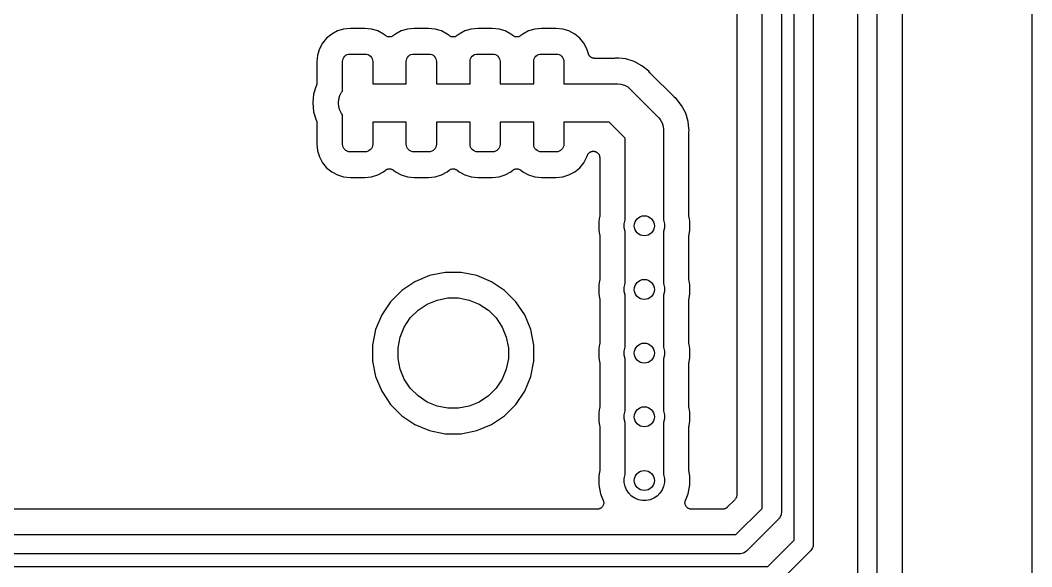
# Model space of a CAD drawing. Extents: x 1.17 to 5.78, y -4.25 to -1.3.
# Drawn here: x 4.985 to 5.779, y -3.268 to -2.839 of the extents above; entities that cross this region are included whole.
import ezdxf

# ---------------------------------------------------------------- set-up
doc = ezdxf.new("R2010")
doc.units = 0
doc.header["$MEASUREMENT"] = 0
doc.layers.add('BLACK', color=7, linetype='CONTINUOUS')

msp = doc.modelspace()

# ---------------------------------------------------------------- linework, layer by layer
at = {"layer": 'BLACK', "linetype": 'CONTINUOUS'}
for p, q in [((5.77902, -1.35086), (5.77902, -4.19873)), ((5.5475, -2.5516), (5.5475, -3.21154)), ((5.5675, -3.22189), (5.5675, -2.55037)), ((5.5825, -2.55311), (5.5825, -3.22463)), ((5.5925, -3.24689), (5.5925, -2.65037)), ((5.6075, -2.65311), (5.6075, -3.24963)), ((5.6425, -3.67537), (5.6425, -2.7541)), ((5.6575, -2.7541), (5.6575, -3.92463)), ((5.6775, -3.9234), (5.6775, -2.76943)), ((5.22965, -2.84944), (5.22571, -2.85268)), ((5.23414, -2.84704), (5.22965, -2.84944)), ((5.23902, -2.84556), (5.23414, -2.84704)), ((5.24434, -2.84504), (5.23902, -2.84556)), ((5.25566, -2.84504), (5.24434, -2.84504)), ((5.26098, -2.84556), (5.25566, -2.84504)), ((5.26586, -2.84704), (5.26098, -2.84556)), ((5.27035, -2.84944), (5.26586, -2.84704)), ((5.27183, -2.85066), (5.27035, -2.84944)), ((5.27965, -2.84944), (5.27817, -2.85066)), ((5.28414, -2.84704), (5.27965, -2.84944)), ((5.28902, -2.84556), (5.28414, -2.84704)), ((5.29434, -2.84504), (5.28902, -2.84556)), ((5.30566, -2.84504), (5.29434, -2.84504)), ((5.31098, -2.84556), (5.30566, -2.84504)), ((5.31586, -2.84704), (5.31098, -2.84556)), ((5.32035, -2.84944), (5.31586, -2.84704)), ((5.32183, -2.85066), (5.32035, -2.84944)), ((5.32965, -2.84944), (5.32817, -2.85066)), ((5.33414, -2.84704), (5.32965, -2.84944)), ((5.33902, -2.84556), (5.33414, -2.84704)), ((5.34434, -2.84504), (5.33902, -2.84556)), ((5.35566, -2.84504), (5.34434, -2.84504)), ((5.36098, -2.84556), (5.35566, -2.84504)), ((5.36586, -2.84704), (5.36098, -2.84556)), ((5.37035, -2.84944), (5.36586, -2.84704)), ((5.37183, -2.85066), (5.37035, -2.84944)), ((5.37965, -2.84944), (5.37817, -2.85066)), ((5.38414, -2.84704), (5.37965, -2.84944)), ((5.38902, -2.84556), (5.38414, -2.84704)), ((5.39434, -2.84504), (5.38902, -2.84556)), ((5.40566, -2.84504), (5.39434, -2.84504)), ((5.41098, -2.84556), (5.40566, -2.84504)), ((5.41586, -2.84704), (5.41098, -2.84556)), ((5.42035, -2.84944), (5.41586, -2.84704)), ((5.42429, -2.85268), (5.42035, -2.84944)), ((5.22247, -2.85662), (5.22007, -2.86111)), ((5.22571, -2.85268), (5.22247, -2.85662)), ((5.27222, -2.85092), (5.27183, -2.85066)), ((5.2726, -2.85118), (5.27222, -2.85092)), ((5.27262, -2.85119), (5.2726, -2.85118)), ((5.27264, -2.8512), (5.27262, -2.85119)), ((5.27307, -2.85138), (5.27264, -2.8512)), ((5.2735, -2.85156), (5.27307, -2.85138)), ((5.27352, -2.85157), (5.2735, -2.85156)), ((5.27354, -2.85157), (5.27352, -2.85157)), ((5.274, -2.85166), (5.27354, -2.85157)), ((5.27446, -2.85176), (5.274, -2.85166)), ((5.27448, -2.85176), (5.27446, -2.85176)), ((5.2745, -2.85177), (5.27448, -2.85176)), ((5.27497, -2.85177), (5.2745, -2.85177)), ((5.27543, -2.85177), (5.27497, -2.85177)), ((5.27545, -2.85177), (5.27543, -2.85177)), ((5.27547, -2.85177), (5.27545, -2.85177)), ((5.27593, -2.85168), (5.27547, -2.85177)), ((5.27639, -2.85159), (5.27593, -2.85168)), ((5.27641, -2.85159), (5.27639, -2.85159)), ((5.27643, -2.85158), (5.27641, -2.85159)), ((5.27686, -2.85141), (5.27643, -2.85158)), ((5.2773, -2.85123), (5.27686, -2.85141)), ((5.27732, -2.85122), (5.2773, -2.85123)), ((5.27733, -2.85121), (5.27732, -2.85122)), ((5.27772, -2.85096), (5.27733, -2.85121)), ((5.27812, -2.8507), (5.27772, -2.85096)), ((5.27815, -2.85068), (5.27812, -2.8507)), ((5.27817, -2.85066), (5.27815, -2.85067)), ((5.27815, -2.85067), (5.27815, -2.85067)), ((5.27815, -2.85067), (5.27815, -2.85068)), ((5.32222, -2.85092), (5.32183, -2.85066)), ((5.3226, -2.85118), (5.32222, -2.85092)), ((5.32262, -2.85119), (5.3226, -2.85118)), ((5.32264, -2.8512), (5.32262, -2.85119)), ((5.32307, -2.85138), (5.32264, -2.8512)), ((5.3235, -2.85156), (5.32307, -2.85138)), ((5.32352, -2.85157), (5.3235, -2.85156)), ((5.32354, -2.85157), (5.32352, -2.85157)), ((5.324, -2.85166), (5.32354, -2.85157)), ((5.32446, -2.85176), (5.324, -2.85166)), ((5.32448, -2.85176), (5.32446, -2.85176)), ((5.3245, -2.85177), (5.32448, -2.85176)), ((5.32497, -2.85177), (5.3245, -2.85177)), ((5.32543, -2.85177), (5.32497, -2.85177)), ((5.32545, -2.85177), (5.32543, -2.85177)), ((5.32547, -2.85177), (5.32545, -2.85177)), ((5.32593, -2.85168), (5.32547, -2.85177)), ((5.32639, -2.85159), (5.32593, -2.85168)), ((5.32641, -2.85159), (5.32639, -2.85159)), ((5.32643, -2.85158), (5.32641, -2.85159)), ((5.32686, -2.85141), (5.32643, -2.85158)), ((5.3273, -2.85123), (5.32686, -2.85141)), ((5.32732, -2.85122), (5.3273, -2.85123)), ((5.32733, -2.85121), (5.32732, -2.85122)), ((5.32772, -2.85096), (5.32733, -2.85121)), ((5.32812, -2.8507), (5.32772, -2.85096)), ((5.32815, -2.85068), (5.32812, -2.8507)), ((5.32817, -2.85066), (5.32815, -2.85067)), ((5.32815, -2.85067), (5.32815, -2.85067)), ((5.32815, -2.85067), (5.32815, -2.85068)), ((5.37222, -2.85092), (5.37183, -2.85066)), ((5.3726, -2.85118), (5.37222, -2.85092)), ((5.37262, -2.85119), (5.3726, -2.85118)), ((5.37264, -2.8512), (5.37262, -2.85119)), ((5.37307, -2.85138), (5.37264, -2.8512)), ((5.3735, -2.85156), (5.37307, -2.85138)), ((5.37352, -2.85157), (5.3735, -2.85156)), ((5.37354, -2.85157), (5.37352, -2.85157)), ((5.374, -2.85166), (5.37354, -2.85157)), ((5.37446, -2.85176), (5.374, -2.85166)), ((5.37448, -2.85176), (5.37446, -2.85176)), ((5.3745, -2.85177), (5.37448, -2.85176)), ((5.37497, -2.85177), (5.3745, -2.85177)), ((5.37543, -2.85177), (5.37497, -2.85177)), ((5.37545, -2.85177), (5.37543, -2.85177)), ((5.37547, -2.85177), (5.37545, -2.85177)), ((5.37593, -2.85168), (5.37547, -2.85177)), ((5.37639, -2.85159), (5.37593, -2.85168)), ((5.37641, -2.85159), (5.37639, -2.85159)), ((5.37643, -2.85158), (5.37641, -2.85159)), ((5.37686, -2.85141), (5.37643, -2.85158)), ((5.3773, -2.85123), (5.37686, -2.85141)), ((5.37732, -2.85122), (5.3773, -2.85123)), ((5.37733, -2.85121), (5.37732, -2.85122)), ((5.37772, -2.85096), (5.37733, -2.85121)), ((5.37812, -2.8507), (5.37772, -2.85096)), ((5.37815, -2.85068), (5.37812, -2.8507)), ((5.37817, -2.85066), (5.37815, -2.85067)), ((5.37815, -2.85067), (5.37815, -2.85067)), ((5.37815, -2.85067), (5.37815, -2.85068)), ((5.42753, -2.85662), (5.42429, -2.85268)), ((5.42993, -2.86111), (5.42753, -2.85662)), ((5.22007, -2.86111), (5.21859, -2.86599)), ((5.24183, -2.86561), (5.24294, -2.86527)), ((5.24294, -2.86527), (5.24409, -2.86516)), ((5.24409, -2.86516), (5.25591, -2.86516)), ((5.25591, -2.86516), (5.25706, -2.86527)), ((5.25706, -2.86527), (5.25817, -2.86561)), ((5.29183, -2.86561), (5.29294, -2.86527)), ((5.29294, -2.86527), (5.29409, -2.86516)), ((5.29409, -2.86516), (5.30591, -2.86516)), ((5.30591, -2.86516), (5.30706, -2.86527)), ((5.30706, -2.86527), (5.30817, -2.86561)), ((5.34183, -2.86561), (5.34294, -2.86527)), ((5.34294, -2.86527), (5.34409, -2.86516)), ((5.34409, -2.86516), (5.35591, -2.86516)), ((5.35591, -2.86516), (5.35706, -2.86527)), ((5.35706, -2.86527), (5.35817, -2.86561)), ((5.39183, -2.86561), (5.39294, -2.86527)), ((5.39294, -2.86527), (5.39409, -2.86516)), ((5.39409, -2.86516), (5.40591, -2.86516)), ((5.40591, -2.86516), (5.40706, -2.86527)), ((5.40706, -2.86527), (5.40817, -2.86561)), ((5.43111, -2.865), (5.42993, -2.86111)), ((5.43119, -2.8652), (5.43111, -2.865)), ((5.43125, -2.86542), (5.43119, -2.8652)), ((5.43138, -2.86565), (5.43125, -2.86542)), ((5.21859, -2.86599), (5.21807, -2.87131)), ((5.21807, -2.87131), (5.21807, -2.88779)), ((5.23819, -2.87106), (5.2383, -2.86991)), ((5.23819, -2.89429), (5.23819, -2.87106)), ((5.2383, -2.86991), (5.23864, -2.8688)), ((5.23864, -2.8688), (5.23918, -2.86778)), ((5.23918, -2.86778), (5.23992, -2.86689)), ((5.23992, -2.86689), (5.24081, -2.86615)), ((5.24081, -2.86615), (5.24183, -2.86561)), ((5.25817, -2.86561), (5.25919, -2.86615)), ((5.25919, -2.86615), (5.26008, -2.86689)), ((5.26008, -2.86689), (5.26082, -2.86778)), ((5.26082, -2.86778), (5.26136, -2.8688)), ((5.26136, -2.8688), (5.2617, -2.86991)), ((5.2617, -2.86991), (5.26181, -2.87106)), ((5.26181, -2.87106), (5.26181, -2.88854)), ((5.28819, -2.87106), (5.2883, -2.86991)), ((5.28819, -2.88854), (5.28819, -2.87106)), ((5.2883, -2.86991), (5.28864, -2.8688)), ((5.28864, -2.8688), (5.28918, -2.86778)), ((5.28918, -2.86778), (5.28992, -2.86689)), ((5.28992, -2.86689), (5.29081, -2.86615)), ((5.29081, -2.86615), (5.29183, -2.86561)), ((5.30817, -2.86561), (5.30919, -2.86615)), ((5.30919, -2.86615), (5.31008, -2.86689)), ((5.31008, -2.86689), (5.31082, -2.86778)), ((5.31082, -2.86778), (5.31136, -2.8688)), ((5.31136, -2.8688), (5.3117, -2.86991)), ((5.3117, -2.86991), (5.31181, -2.87106)), ((5.31181, -2.87106), (5.31181, -2.88854)), ((5.33819, -2.87106), (5.3383, -2.86991)), ((5.33819, -2.88854), (5.33819, -2.87106)), ((5.3383, -2.86991), (5.33864, -2.8688)), ((5.33864, -2.8688), (5.33918, -2.86778)), ((5.33918, -2.86778), (5.33992, -2.86689)), ((5.33992, -2.86689), (5.34081, -2.86615)), ((5.34081, -2.86615), (5.34183, -2.86561)), ((5.35817, -2.86561), (5.35919, -2.86615)), ((5.35919, -2.86615), (5.36008, -2.86689)), ((5.36008, -2.86689), (5.36082, -2.86778)), ((5.36082, -2.86778), (5.36136, -2.8688)), ((5.36136, -2.8688), (5.3617, -2.86991)), ((5.3617, -2.86991), (5.36181, -2.87106)), ((5.36181, -2.87106), (5.36181, -2.88854)), ((5.38819, -2.87106), (5.3883, -2.86991)), ((5.38819, -2.88854), (5.38819, -2.87106)), ((5.3883, -2.86991), (5.38864, -2.8688)), ((5.38864, -2.8688), (5.38918, -2.86778)), ((5.38918, -2.86778), (5.38992, -2.86689)), ((5.38992, -2.86689), (5.39081, -2.86615)), ((5.39081, -2.86615), (5.39183, -2.86561)), ((5.40817, -2.86561), (5.40919, -2.86615)), ((5.40919, -2.86615), (5.41008, -2.86689)), ((5.41008, -2.86689), (5.41082, -2.86778)), ((5.41082, -2.86778), (5.41136, -2.8688)), ((5.41136, -2.8688), (5.4117, -2.86991)), ((5.4117, -2.86991), (5.41181, -2.87106)), ((5.41181, -2.87106), (5.41181, -2.88854)), ((5.43148, -2.8659), (5.43138, -2.86565)), ((5.4316, -2.86608), (5.43148, -2.8659)), ((5.43171, -2.86628), (5.4316, -2.86608)), ((5.43187, -2.86649), (5.43171, -2.86628)), ((5.43202, -2.86671), (5.43187, -2.86649)), ((5.43218, -2.86687), (5.43202, -2.86671)), ((5.43232, -2.86704), (5.43218, -2.86687)), ((5.43252, -2.86721), (5.43232, -2.86704)), ((5.43271, -2.8674), (5.43252, -2.86721)), ((5.43289, -2.86753), (5.43271, -2.8674)), ((5.43307, -2.86767), (5.43289, -2.86753)), ((5.4333, -2.8678), (5.43307, -2.86767)), ((5.43352, -2.86795), (5.4333, -2.8678)), ((5.43373, -2.86803), (5.43352, -2.86795)), ((5.43392, -2.86814), (5.43373, -2.86803)), ((5.43417, -2.86822), (5.43392, -2.86814)), ((5.43442, -2.86832), (5.43417, -2.86822)), ((5.43464, -2.86837), (5.43442, -2.86832)), ((5.43485, -2.86844), (5.43464, -2.86837)), ((5.43511, -2.86846), (5.43485, -2.86844)), ((5.43537, -2.86852), (5.43511, -2.86846)), ((5.4356, -2.86852), (5.43537, -2.86852)), ((5.43582, -2.86854), (5.4356, -2.86852)), ((5.43589, -2.86854), (5.43582, -2.86854)), ((5.45158, -2.86854), (5.43589, -2.86854)), ((5.45179, -2.86852), (5.45158, -2.86854)), ((5.452, -2.86853), (5.45179, -2.86852)), ((5.45207, -2.86852), (5.452, -2.86853)), ((5.45354, -2.86838), (5.45207, -2.86852)), ((5.45502, -2.86852), (5.45354, -2.86838)), ((5.46041, -2.86905), (5.45502, -2.86852)), ((5.45502, -2.86852), (5.45502, -2.86852)), ((5.467, -2.87105), (5.46041, -2.86905)), ((5.47308, -2.8743), (5.467, -2.87105)), ((5.47841, -2.87868), (5.47308, -2.8743)), ((5.47935, -2.87982), (5.47841, -2.87868)), ((5.4795, -2.87997), (5.47935, -2.87982)), ((5.47963, -2.88014), (5.4795, -2.87997)), ((5.47968, -2.88019), (5.47963, -2.88014)), ((5.49836, -2.89886), (5.47968, -2.88019)), ((5.21785, -2.88924), (5.21775, -2.88949)), ((5.21789, -2.88903), (5.21785, -2.88924)), ((5.21796, -2.88882), (5.21789, -2.88903)), ((5.21799, -2.88855), (5.21796, -2.88882)), ((5.21804, -2.88828), (5.21799, -2.88855)), ((5.21807, -2.88785), (5.21804, -2.88807)), ((5.21804, -2.88807), (5.21804, -2.88828)), ((5.21807, -2.88779), (5.21807, -2.88785)), ((5.26181, -2.88854), (5.28819, -2.88854)), ((5.31181, -2.88854), (5.33819, -2.88854)), ((5.36181, -2.88854), (5.38819, -2.88854)), ((5.41181, -2.88854), (5.45281, -2.88854)), ((5.45281, -2.88854), (5.45354, -2.88847)), ((5.45354, -2.88847), (5.45428, -2.88854)), ((5.45428, -2.88854), (5.45428, -2.88854)), ((5.45428, -2.88854), (5.45648, -2.88876)), ((5.45648, -2.88876), (5.45931, -2.88962)), ((5.21551, -2.89668), (5.21483, -2.90354)), ((5.21753, -2.89003), (5.21551, -2.89668)), ((5.21756, -2.88994), (5.21753, -2.89003)), ((5.21766, -2.88975), (5.21756, -2.88994)), ((5.21775, -2.88949), (5.21766, -2.88975)), ((5.23607, -2.89778), (5.23747, -2.89517)), ((5.23747, -2.89517), (5.23819, -2.89429)), ((5.45931, -2.88962), (5.46192, -2.89101)), ((5.46192, -2.89101), (5.4642, -2.89289)), ((5.4642, -2.89289), (5.46467, -2.89346)), ((5.46467, -2.89346), (5.48509, -2.91387)), ((5.21483, -2.90354), (5.21551, -2.91041)), ((5.23493, -2.90354), (5.23522, -2.9006)), ((5.23522, -2.90648), (5.23493, -2.90354)), ((5.23522, -2.9006), (5.23607, -2.89778)), ((5.49852, -2.899), (5.49836, -2.89886)), ((5.49867, -2.89915), (5.49852, -2.899)), ((5.49872, -2.89919), (5.49867, -2.89915)), ((5.49987, -2.90013), (5.49872, -2.89919)), ((5.50424, -2.90546), (5.49987, -2.90013)), ((5.21551, -2.91041), (5.21751, -2.91701)), ((5.23607, -2.90931), (5.23522, -2.90648)), ((5.23747, -2.91192), (5.23607, -2.90931)), ((5.23819, -2.9128), (5.23747, -2.91192)), ((5.23819, -2.93602), (5.23819, -2.9128)), ((5.50749, -2.91154), (5.50424, -2.90546)), ((5.50949, -2.91814), (5.50749, -2.91154)), ((5.21751, -2.91701), (5.21751, -2.91701)), ((5.21751, -2.91701), (5.21759, -2.91721)), ((5.21759, -2.91721), (5.21769, -2.9174)), ((5.21769, -2.9174), (5.21777, -2.91766)), ((5.21777, -2.91766), (5.21787, -2.91792)), ((5.21787, -2.91792), (5.21791, -2.91813)), ((5.21791, -2.91813), (5.21797, -2.91833)), ((5.21797, -2.91833), (5.218, -2.91861)), ((5.218, -2.91861), (5.21805, -2.91887)), ((5.21805, -2.91887), (5.21805, -2.91909)), ((5.21805, -2.91909), (5.21807, -2.9193)), ((5.21807, -2.9193), (5.21807, -2.93578)), ((5.28819, -2.91854), (5.26181, -2.91854)), ((5.26181, -2.91854), (5.26181, -2.93602)), ((5.28819, -2.93602), (5.28819, -2.91854)), ((5.33819, -2.91854), (5.31181, -2.91854)), ((5.31181, -2.91854), (5.31181, -2.93602)), ((5.33819, -2.93602), (5.33819, -2.91854)), ((5.38819, -2.91854), (5.36181, -2.91854)), ((5.36181, -2.91854), (5.36181, -2.93602)), ((5.38819, -2.93602), (5.38819, -2.91854)), ((5.44733, -2.91854), (5.41181, -2.91854)), ((5.41181, -2.91854), (5.41181, -2.93602)), ((5.46, -2.93121), (5.44733, -2.91854)), ((5.48509, -2.91387), (5.48566, -2.91434)), ((5.48566, -2.91434), (5.48637, -2.91521)), ((5.48637, -2.91521), (5.48753, -2.91663)), ((5.48753, -2.91663), (5.48877, -2.91895)), ((5.48877, -2.91895), (5.48893, -2.91923)), ((5.48893, -2.91923), (5.48978, -2.92206)), ((5.51002, -2.92352), (5.50949, -2.91814)), ((5.48978, -2.92206), (5.48999, -2.92419)), ((5.48999, -2.92419), (5.49007, -2.925)), ((5.49007, -2.925), (5.49, -2.92574)), ((5.49, -2.92574), (5.49, -2.99506)), ((5.51, -2.92689), (5.51002, -2.92668)), ((5.51, -2.92696), (5.51, -2.92689)), ((5.51, -2.99223), (5.51, -2.92696)), ((5.51002, -2.92353), (5.51002, -2.92352)), ((5.51017, -2.925), (5.51002, -2.92353)), ((5.51002, -2.92647), (5.51017, -2.925)), ((5.51002, -2.92668), (5.51002, -2.92647)), ((5.21807, -2.93578), (5.21859, -2.9411)), ((5.2383, -2.93718), (5.23819, -2.93602)), ((5.26181, -2.93602), (5.2617, -2.93718)), ((5.2883, -2.93718), (5.28819, -2.93602)), ((5.31181, -2.93602), (5.3117, -2.93718)), ((5.3383, -2.93718), (5.33819, -2.93602)), ((5.36181, -2.93602), (5.3617, -2.93718)), ((5.3883, -2.93718), (5.38819, -2.93602)), ((5.41181, -2.93602), (5.4117, -2.93718)), ((5.46, -2.99506), (5.46, -2.93121)), ((5.21859, -2.9411), (5.22007, -2.94598)), ((5.23864, -2.93828), (5.2383, -2.93718)), ((5.23918, -2.93931), (5.23864, -2.93828)), ((5.23992, -2.9402), (5.23918, -2.93931)), ((5.24081, -2.94093), (5.23992, -2.9402)), ((5.24183, -2.94148), (5.24081, -2.94093)), ((5.24294, -2.94182), (5.24183, -2.94148)), ((5.24409, -2.94193), (5.24294, -2.94182)), ((5.25591, -2.94193), (5.24409, -2.94193)), ((5.25706, -2.94182), (5.25591, -2.94193)), ((5.25817, -2.94148), (5.25706, -2.94182)), ((5.25919, -2.94093), (5.25817, -2.94148)), ((5.26008, -2.9402), (5.25919, -2.94093)), ((5.26082, -2.93931), (5.26008, -2.9402)), ((5.26136, -2.93828), (5.26082, -2.93931)), ((5.2617, -2.93718), (5.26136, -2.93828)), ((5.28864, -2.93828), (5.2883, -2.93718)), ((5.28918, -2.93931), (5.28864, -2.93828)), ((5.28992, -2.9402), (5.28918, -2.93931)), ((5.29081, -2.94093), (5.28992, -2.9402)), ((5.29183, -2.94148), (5.29081, -2.94093)), ((5.29294, -2.94182), (5.29183, -2.94148)), ((5.29409, -2.94193), (5.29294, -2.94182)), ((5.30591, -2.94193), (5.29409, -2.94193)), ((5.30706, -2.94182), (5.30591, -2.94193)), ((5.30817, -2.94148), (5.30706, -2.94182)), ((5.30919, -2.94093), (5.30817, -2.94148)), ((5.31008, -2.9402), (5.30919, -2.94093)), ((5.31082, -2.93931), (5.31008, -2.9402)), ((5.31136, -2.93828), (5.31082, -2.93931)), ((5.3117, -2.93718), (5.31136, -2.93828)), ((5.33864, -2.93828), (5.3383, -2.93718)), ((5.33918, -2.93931), (5.33864, -2.93828)), ((5.33992, -2.9402), (5.33918, -2.93931)), ((5.34081, -2.94093), (5.33992, -2.9402)), ((5.34183, -2.94148), (5.34081, -2.94093)), ((5.34294, -2.94182), (5.34183, -2.94148)), ((5.34409, -2.94193), (5.34294, -2.94182)), ((5.35591, -2.94193), (5.34409, -2.94193)), ((5.35706, -2.94182), (5.35591, -2.94193)), ((5.35817, -2.94148), (5.35706, -2.94182)), ((5.35919, -2.94093), (5.35817, -2.94148)), ((5.36008, -2.9402), (5.35919, -2.94093)), ((5.36082, -2.93931), (5.36008, -2.9402)), ((5.36136, -2.93828), (5.36082, -2.93931)), ((5.3617, -2.93718), (5.36136, -2.93828)), ((5.38864, -2.93828), (5.3883, -2.93718)), ((5.38918, -2.93931), (5.38864, -2.93828)), ((5.38992, -2.9402), (5.38918, -2.93931)), ((5.39081, -2.94093), (5.38992, -2.9402)), ((5.39183, -2.94148), (5.39081, -2.94093)), ((5.39294, -2.94182), (5.39183, -2.94148)), ((5.39409, -2.94193), (5.39294, -2.94182)), ((5.40591, -2.94193), (5.39409, -2.94193)), ((5.40706, -2.94182), (5.40591, -2.94193)), ((5.40817, -2.94148), (5.40706, -2.94182)), ((5.40919, -2.94093), (5.40817, -2.94148)), ((5.41008, -2.9402), (5.40919, -2.94093)), ((5.41082, -2.93931), (5.41008, -2.9402)), ((5.41136, -2.93828), (5.41082, -2.93931)), ((5.4117, -2.93718), (5.41136, -2.93828)), ((5.43024, -2.94496), (5.43033, -2.94474)), ((5.43033, -2.94474), (5.4304, -2.94451)), ((5.4304, -2.94451), (5.43052, -2.94429)), ((5.43052, -2.94429), (5.43062, -2.94407)), ((5.43062, -2.94407), (5.43076, -2.94387)), ((5.43076, -2.94387), (5.43087, -2.94366)), ((5.43087, -2.94366), (5.43103, -2.94347)), ((5.43103, -2.94347), (5.43117, -2.94326)), ((5.43117, -2.94326), (5.43135, -2.94309)), ((5.43135, -2.94309), (5.4315, -2.94291)), ((5.4315, -2.94291), (5.43169, -2.94275)), ((5.43169, -2.94275), (5.43187, -2.94258)), ((5.43187, -2.94258), (5.43207, -2.94245)), ((5.43207, -2.94245), (5.43226, -2.9423)), ((5.43226, -2.9423), (5.43248, -2.94218)), ((5.43248, -2.94218), (5.43269, -2.94205)), ((5.43269, -2.94205), (5.43291, -2.94196)), ((5.43291, -2.94196), (5.43313, -2.94185)), ((5.43313, -2.94185), (5.43336, -2.94178)), ((5.43336, -2.94178), (5.43359, -2.94168)), ((5.43359, -2.94168), (5.43383, -2.94164)), ((5.43383, -2.94164), (5.43406, -2.94157)), ((5.43406, -2.94157), (5.43431, -2.94155)), ((5.43431, -2.94155), (5.43455, -2.9415)), ((5.43455, -2.9415), (5.43479, -2.9415)), ((5.43479, -2.9415), (5.43503, -2.94148)), ((5.43503, -2.94148), (5.43528, -2.94151)), ((5.43528, -2.94151), (5.43553, -2.94151)), ((5.43553, -2.94151), (5.43577, -2.94156)), ((5.43577, -2.94156), (5.43601, -2.94158)), ((5.43601, -2.94158), (5.43624, -2.94166)), ((5.43624, -2.94166), (5.43648, -2.94171)), ((5.43648, -2.94171), (5.43671, -2.9418)), ((5.43671, -2.9418), (5.43694, -2.94187)), ((5.43694, -2.94187), (5.43716, -2.94199)), ((5.43716, -2.94199), (5.43738, -2.94209)), ((5.43738, -2.94209), (5.43758, -2.94222)), ((5.43758, -2.94222), (5.4378, -2.94234)), ((5.4378, -2.94234), (5.43799, -2.94249)), ((5.43799, -2.94249), (5.43819, -2.94263)), ((5.43819, -2.94263), (5.43836, -2.9428)), ((5.43836, -2.9428), (5.43855, -2.94296)), ((5.43855, -2.94296), (5.4387, -2.94315)), ((5.4387, -2.94315), (5.43888, -2.94333)), ((5.43888, -2.94333), (5.43901, -2.94353)), ((5.43901, -2.94353), (5.43916, -2.94371)), ((5.43916, -2.94371), (5.43928, -2.94393)), ((5.43928, -2.94393), (5.43942, -2.94414)), ((5.43942, -2.94414), (5.43951, -2.94436)), ((5.43951, -2.94436), (5.43962, -2.94458)), ((5.43962, -2.94458), (5.43969, -2.94481)), ((5.43969, -2.94481), (5.43979, -2.94504)), ((5.22007, -2.94598), (5.22247, -2.95047)), ((5.22247, -2.95047), (5.22571, -2.95441)), ((5.42429, -2.95441), (5.42753, -2.95047)), ((5.42753, -2.95047), (5.42993, -2.94598)), ((5.42993, -2.94598), (5.43022, -2.94503)), ((5.43022, -2.94503), (5.43024, -2.94496)), ((5.43979, -2.94504), (5.43984, -2.94528)), ((5.43984, -2.94528), (5.4399, -2.94551)), ((5.4399, -2.94551), (5.43993, -2.94576)), ((5.43993, -2.94576), (5.43998, -2.946)), ((5.43998, -2.946), (5.43998, -2.94624)), ((5.43998, -2.94624), (5.44, -2.94648)), ((5.44, -2.94648), (5.44, -2.99223)), ((5.22571, -2.95441), (5.22965, -2.95764)), ((5.22965, -2.95764), (5.23414, -2.96005)), ((5.23414, -2.96005), (5.23902, -2.96153)), ((5.26098, -2.96153), (5.26586, -2.96005)), ((5.26586, -2.96005), (5.27035, -2.95764)), ((5.27035, -2.95764), (5.27183, -2.95643)), ((5.27183, -2.95643), (5.27185, -2.95641)), ((5.27185, -2.95641), (5.27188, -2.95639)), ((5.27185, -2.95641), (5.27185, -2.95641)), ((5.27185, -2.95641), (5.27185, -2.95641)), ((5.27188, -2.95639), (5.27228, -2.95613)), ((5.27228, -2.95613), (5.27267, -2.95588)), ((5.27267, -2.95588), (5.27268, -2.95587)), ((5.27268, -2.95587), (5.2727, -2.95586)), ((5.2727, -2.95586), (5.27313, -2.95568)), ((5.27313, -2.95568), (5.27357, -2.95551)), ((5.27357, -2.95551), (5.27359, -2.9555)), ((5.27359, -2.9555), (5.27361, -2.9555)), ((5.27361, -2.9555), (5.27407, -2.95541)), ((5.27407, -2.95541), (5.27453, -2.95532)), ((5.27453, -2.95532), (5.27455, -2.95532)), ((5.27455, -2.95532), (5.27457, -2.95532)), ((5.27457, -2.95532), (5.27503, -2.95532)), ((5.27503, -2.95532), (5.2755, -2.95532)), ((5.2755, -2.95532), (5.27552, -2.95533)), ((5.27552, -2.95533), (5.27554, -2.95533)), ((5.27554, -2.95533), (5.276, -2.95542)), ((5.276, -2.95542), (5.27646, -2.95552)), ((5.27646, -2.95552), (5.27648, -2.95552)), ((5.27648, -2.95552), (5.2765, -2.95553)), ((5.2765, -2.95553), (5.27693, -2.95571)), ((5.27693, -2.95571), (5.27736, -2.95589)), ((5.27736, -2.95589), (5.27738, -2.9559)), ((5.27738, -2.9559), (5.2774, -2.95591)), ((5.2774, -2.95591), (5.27778, -2.95617)), ((5.27778, -2.95617), (5.27817, -2.95643)), ((5.27817, -2.95643), (5.27965, -2.95764)), ((5.27965, -2.95764), (5.28414, -2.96005)), ((5.28414, -2.96005), (5.28902, -2.96153)), ((5.31098, -2.96153), (5.31586, -2.96005)), ((5.31586, -2.96005), (5.32035, -2.95764)), ((5.32035, -2.95764), (5.32183, -2.95643)), ((5.32183, -2.95643), (5.32185, -2.95641)), ((5.32185, -2.95641), (5.32188, -2.95639)), ((5.32185, -2.95641), (5.32185, -2.95641)), ((5.32185, -2.95641), (5.32185, -2.95641)), ((5.32188, -2.95639), (5.32228, -2.95613)), ((5.32228, -2.95613), (5.32267, -2.95588)), ((5.32267, -2.95588), (5.32268, -2.95587)), ((5.32268, -2.95587), (5.3227, -2.95586)), ((5.3227, -2.95586), (5.32313, -2.95568)), ((5.32313, -2.95568), (5.32357, -2.95551)), ((5.32357, -2.95551), (5.32359, -2.9555)), ((5.32359, -2.9555), (5.32361, -2.9555)), ((5.32361, -2.9555), (5.32407, -2.95541)), ((5.32407, -2.95541), (5.32453, -2.95532)), ((5.32453, -2.95532), (5.32455, -2.95532)), ((5.32455, -2.95532), (5.32457, -2.95532)), ((5.32457, -2.95532), (5.32503, -2.95532)), ((5.32503, -2.95532), (5.3255, -2.95532)), ((5.3255, -2.95532), (5.32552, -2.95533)), ((5.32552, -2.95533), (5.32554, -2.95533)), ((5.32554, -2.95533), (5.326, -2.95542)), ((5.326, -2.95542), (5.32646, -2.95552)), ((5.32646, -2.95552), (5.32648, -2.95552)), ((5.32648, -2.95552), (5.3265, -2.95553)), ((5.3265, -2.95553), (5.32693, -2.95571)), ((5.32693, -2.95571), (5.32736, -2.95589)), ((5.32736, -2.95589), (5.32738, -2.9559)), ((5.32738, -2.9559), (5.3274, -2.95591)), ((5.3274, -2.95591), (5.32778, -2.95617)), ((5.32778, -2.95617), (5.32817, -2.95643)), ((5.32817, -2.95643), (5.32965, -2.95764)), ((5.32965, -2.95764), (5.33414, -2.96005)), ((5.33414, -2.96005), (5.33902, -2.96153)), ((5.36098, -2.96153), (5.36586, -2.96005)), ((5.36586, -2.96005), (5.37035, -2.95764)), ((5.37035, -2.95764), (5.37183, -2.95643)), ((5.37183, -2.95643), (5.37185, -2.95641)), ((5.37185, -2.95641), (5.37188, -2.95639)), ((5.37185, -2.95641), (5.37185, -2.95641)), ((5.37185, -2.95641), (5.37185, -2.95641)), ((5.37188, -2.95639), (5.37228, -2.95613)), ((5.37228, -2.95613), (5.37267, -2.95588)), ((5.37267, -2.95588), (5.37268, -2.95587)), ((5.37268, -2.95587), (5.3727, -2.95586)), ((5.3727, -2.95586), (5.37313, -2.95568)), ((5.37313, -2.95568), (5.37357, -2.95551)), ((5.37357, -2.95551), (5.37359, -2.9555)), ((5.37359, -2.9555), (5.37361, -2.9555)), ((5.37361, -2.9555), (5.37407, -2.95541)), ((5.37407, -2.95541), (5.37453, -2.95532)), ((5.37453, -2.95532), (5.37455, -2.95532)), ((5.37455, -2.95532), (5.37457, -2.95532)), ((5.37457, -2.95532), (5.37503, -2.95532)), ((5.37503, -2.95532), (5.3755, -2.95532)), ((5.3755, -2.95532), (5.37552, -2.95533)), ((5.37552, -2.95533), (5.37554, -2.95533)), ((5.37554, -2.95533), (5.376, -2.95542)), ((5.376, -2.95542), (5.37646, -2.95552)), ((5.37646, -2.95552), (5.37648, -2.95552)), ((5.37648, -2.95552), (5.3765, -2.95553)), ((5.3765, -2.95553), (5.37693, -2.95571)), ((5.37693, -2.95571), (5.37736, -2.95589)), ((5.37736, -2.95589), (5.37738, -2.9559)), ((5.37738, -2.9559), (5.3774, -2.95591)), ((5.3774, -2.95591), (5.37778, -2.95617)), ((5.37778, -2.95617), (5.37817, -2.95643)), ((5.37817, -2.95643), (5.37965, -2.95764)), ((5.37965, -2.95764), (5.38414, -2.96005)), ((5.38414, -2.96005), (5.38902, -2.96153)), ((5.41098, -2.96153), (5.41586, -2.96005)), ((5.41586, -2.96005), (5.42035, -2.95764)), ((5.42035, -2.95764), (5.42429, -2.95441)), ((5.23902, -2.96153), (5.24434, -2.96205)), ((5.24434, -2.96205), (5.25566, -2.96205)), ((5.25566, -2.96205), (5.26098, -2.96153)), ((5.28902, -2.96153), (5.29434, -2.96205)), ((5.29434, -2.96205), (5.30566, -2.96205)), ((5.30566, -2.96205), (5.31098, -2.96153)), ((5.33902, -2.96153), (5.34434, -2.96205)), ((5.34434, -2.96205), (5.35566, -2.96205)), ((5.35566, -2.96205), (5.36098, -2.96153)), ((5.38902, -2.96153), (5.39434, -2.96205)), ((5.39434, -2.96205), (5.40566, -2.96205)), ((5.40566, -2.96205), (5.41098, -2.96153)), ((5.44, -2.9923), (5.43995, -2.99275)), ((5.44, -2.99223), (5.44, -2.99223)), ((5.44, -2.99223), (5.44, -2.99223)), ((5.44, -2.99223), (5.44, -2.99223)), ((5.44, -2.99223), (5.44, -2.9923)), ((5.51004, -2.99268), (5.51, -2.99223)), ((5.4399, -2.9932), (5.43925, -2.99648)), ((5.43925, -2.99648), (5.43925, -3.00352)), ((5.43995, -2.99275), (5.4399, -2.9932)), ((5.45925, -2.99845), (5.45986, -2.99541)), ((5.45925, -3.00155), (5.45925, -2.99845)), ((5.45986, -2.99541), (5.46, -2.99506)), ((5.49, -2.99506), (5.49014, -2.99541)), ((5.49014, -2.99541), (5.49075, -2.99845)), ((5.49075, -2.99845), (5.49075, -3.00155)), ((5.51008, -2.99313), (5.51004, -2.99268)), ((5.5101, -2.9932), (5.51008, -2.99313)), ((5.51075, -2.99648), (5.5101, -2.9932)), ((5.51075, -3.00352), (5.51075, -2.99648)), ((5.43925, -3.00352), (5.4399, -3.0068)), ((5.4399, -3.0068), (5.43992, -3.00687)), ((5.43992, -3.00687), (5.43996, -3.00732)), ((5.43996, -3.00732), (5.44, -3.00777)), ((5.44, -3.00777), (5.44, -3.04223)), ((5.45986, -3.00459), (5.45925, -3.00155)), ((5.46, -3.00494), (5.45986, -3.00459)), ((5.46, -3.04506), (5.46, -3.00494)), ((5.49014, -3.00459), (5.49, -3.00494)), ((5.49, -3.00494), (5.49, -3.04506)), ((5.49075, -3.00155), (5.49014, -3.00459)), ((5.51, -3.0077), (5.51005, -3.00725)), ((5.51, -3.00777), (5.51, -3.0077)), ((5.51, -3.04223), (5.51, -3.00777)), ((5.51, -3.00777), (5.51, -3.00777)), ((5.51, -3.00777), (5.51, -3.00777)), ((5.51, -3.00777), (5.51, -3.00777)), ((5.51005, -3.00725), (5.5101, -3.0068)), ((5.5101, -3.0068), (5.51075, -3.00352)), ((5.30653, -3.03913), (5.29501, -3.0439)), ((5.31876, -3.03669), (5.30653, -3.03913)), ((5.33124, -3.03669), (5.31876, -3.03669)), ((5.34347, -3.03913), (5.33124, -3.03669)), ((5.35499, -3.0439), (5.34347, -3.03913)), ((5.29501, -3.0439), (5.28464, -3.05083)), ((5.36536, -3.05083), (5.35499, -3.0439)), ((5.4399, -3.0432), (5.43925, -3.04648)), ((5.43925, -3.04648), (5.43925, -3.05352)), ((5.43995, -3.04275), (5.4399, -3.0432)), ((5.44, -3.0423), (5.43995, -3.04275)), ((5.44, -3.04223), (5.44, -3.04223)), ((5.44, -3.04223), (5.44, -3.04223)), ((5.44, -3.04223), (5.44, -3.04223)), ((5.44, -3.04223), (5.44, -3.0423)), ((5.45925, -3.04845), (5.45986, -3.04541)), ((5.45986, -3.04541), (5.46, -3.04506)), ((5.49, -3.04506), (5.49014, -3.04541)), ((5.49014, -3.04541), (5.49075, -3.04845)), ((5.51004, -3.04268), (5.51, -3.04223)), ((5.51008, -3.04313), (5.51004, -3.04268)), ((5.5101, -3.0432), (5.51008, -3.04313)), ((5.51075, -3.04648), (5.5101, -3.0432)), ((5.51075, -3.05352), (5.51075, -3.04648)), ((5.28464, -3.05083), (5.27583, -3.05964)), ((5.37417, -3.05964), (5.36536, -3.05083)), ((5.43925, -3.05352), (5.4399, -3.0568)), ((5.45925, -3.05155), (5.45925, -3.04845)), ((5.45986, -3.05459), (5.45925, -3.05155)), ((5.46, -3.05494), (5.45986, -3.05459)), ((5.46, -3.09506), (5.46, -3.05494)), ((5.49014, -3.05459), (5.49, -3.05494)), ((5.49, -3.05494), (5.49, -3.09506)), ((5.49075, -3.05155), (5.49014, -3.05459)), ((5.49075, -3.04845), (5.49075, -3.05155)), ((5.5101, -3.0568), (5.51075, -3.05352)), ((5.27583, -3.05964), (5.2689, -3.07001)), ((5.29739, -3.06636), (5.30449, -3.06162)), ((5.30449, -3.06162), (5.31237, -3.05836)), ((5.31237, -3.05836), (5.32073, -3.05669)), ((5.32073, -3.05669), (5.32927, -3.05669)), ((5.32927, -3.05669), (5.33763, -3.05836)), ((5.33763, -3.05836), (5.34551, -3.06162)), ((5.34551, -3.06162), (5.35261, -3.06636)), ((5.3811, -3.07001), (5.37417, -3.05964)), ((5.4399, -3.0568), (5.43992, -3.05687)), ((5.43992, -3.05687), (5.43996, -3.05732)), ((5.43996, -3.05732), (5.44, -3.05777)), ((5.44, -3.05777), (5.44, -3.09223)), ((5.51, -3.0577), (5.51005, -3.05725)), ((5.51, -3.05777), (5.51, -3.0577)), ((5.51, -3.09223), (5.51, -3.05777)), ((5.51, -3.05777), (5.51, -3.05777)), ((5.51, -3.05777), (5.51, -3.05777)), ((5.51, -3.05777), (5.51, -3.05777)), ((5.51005, -3.05725), (5.5101, -3.0568)), ((5.2689, -3.07001), (5.26413, -3.08153)), ((5.29136, -3.07239), (5.29739, -3.06636)), ((5.35261, -3.06636), (5.35864, -3.07239)), ((5.38587, -3.08153), (5.3811, -3.07001)), ((5.28336, -3.08737), (5.28662, -3.07949)), ((5.28662, -3.07949), (5.29136, -3.07239)), ((5.35864, -3.07239), (5.36338, -3.07949)), ((5.36338, -3.07949), (5.36664, -3.08737)), ((5.26413, -3.08153), (5.26169, -3.09376)), ((5.28169, -3.09573), (5.28336, -3.08737)), ((5.36664, -3.08737), (5.36831, -3.09573)), ((5.38831, -3.09376), (5.38587, -3.08153)), ((5.26169, -3.09376), (5.26169, -3.10624)), ((5.38831, -3.10624), (5.38831, -3.09376)), ((5.4399, -3.0932), (5.43925, -3.09648)), ((5.43995, -3.09275), (5.4399, -3.0932)), ((5.44, -3.0923), (5.43995, -3.09275)), ((5.44, -3.09223), (5.44, -3.09223)), ((5.44, -3.09223), (5.44, -3.09223)), ((5.44, -3.09223), (5.44, -3.09223)), ((5.44, -3.09223), (5.44, -3.0923)), ((5.45925, -3.09845), (5.45986, -3.09541)), ((5.45986, -3.09541), (5.46, -3.09506)), ((5.49, -3.09506), (5.49014, -3.09541)), ((5.49014, -3.09541), (5.49075, -3.09845)), ((5.51004, -3.09268), (5.51, -3.09223)), ((5.51008, -3.09313), (5.51004, -3.09268)), ((5.5101, -3.0932), (5.51008, -3.09313)), ((5.51075, -3.09648), (5.5101, -3.0932)), ((5.28169, -3.10427), (5.28169, -3.09573)), ((5.36831, -3.09573), (5.36831, -3.10427)), ((5.43925, -3.09648), (5.43925, -3.10352)), ((5.43925, -3.10352), (5.4399, -3.1068)), ((5.45925, -3.10155), (5.45925, -3.09845)), ((5.45986, -3.10459), (5.45925, -3.10155)), ((5.49075, -3.10155), (5.49014, -3.10459)), ((5.49075, -3.09845), (5.49075, -3.10155)), ((5.5101, -3.1068), (5.51075, -3.10352)), ((5.51075, -3.10352), (5.51075, -3.09648)), ((5.26169, -3.10624), (5.26413, -3.11847)), ((5.28336, -3.11263), (5.28169, -3.10427)), ((5.36831, -3.10427), (5.36664, -3.11263)), ((5.38587, -3.11847), (5.38831, -3.10624)), ((5.4399, -3.1068), (5.43992, -3.10687)), ((5.43992, -3.10687), (5.43996, -3.10732)), ((5.43996, -3.10732), (5.44, -3.10777)), ((5.44, -3.10777), (5.44, -3.14223)), ((5.46, -3.10494), (5.45986, -3.10459)), ((5.46, -3.14506), (5.46, -3.10494)), ((5.49014, -3.10459), (5.49, -3.10494)), ((5.49, -3.10494), (5.49, -3.14506)), ((5.51, -3.1077), (5.51005, -3.10725)), ((5.51, -3.10777), (5.51, -3.1077)), ((5.51, -3.14223), (5.51, -3.10777)), ((5.51, -3.10777), (5.51, -3.10777)), ((5.51, -3.10777), (5.51, -3.10777)), ((5.51, -3.10777), (5.51, -3.10777)), ((5.51005, -3.10725), (5.5101, -3.1068)), ((5.26413, -3.11847), (5.2689, -3.12999)), ((5.28662, -3.12051), (5.28336, -3.11263)), ((5.36664, -3.11263), (5.36338, -3.12051)), ((5.3811, -3.12999), (5.38587, -3.11847)), ((5.29136, -3.12761), (5.28662, -3.12051)), ((5.36338, -3.12051), (5.35864, -3.12761)), ((5.2689, -3.12999), (5.27583, -3.14036)), ((5.29739, -3.13364), (5.29136, -3.12761)), ((5.30449, -3.13838), (5.29739, -3.13364)), ((5.35261, -3.13364), (5.34551, -3.13838)), ((5.35864, -3.12761), (5.35261, -3.13364)), ((5.37417, -3.14036), (5.3811, -3.12999)), ((5.27583, -3.14036), (5.28464, -3.14917)), ((5.31237, -3.14164), (5.30449, -3.13838)), ((5.32073, -3.14331), (5.31237, -3.14164)), ((5.32927, -3.14331), (5.32073, -3.14331)), ((5.33763, -3.14164), (5.32927, -3.14331)), ((5.34551, -3.13838), (5.33763, -3.14164)), ((5.36536, -3.14917), (5.37417, -3.14036)), ((5.4399, -3.1432), (5.43925, -3.14648)), ((5.43995, -3.14275), (5.4399, -3.1432)), ((5.44, -3.1423), (5.43995, -3.14275)), ((5.44, -3.14223), (5.44, -3.14223)), ((5.44, -3.14223), (5.44, -3.14223)), ((5.44, -3.14223), (5.44, -3.14223)), ((5.44, -3.14223), (5.44, -3.1423)), ((5.51004, -3.14268), (5.51, -3.14223)), ((5.51008, -3.14313), (5.51004, -3.14268)), ((5.5101, -3.1432), (5.51008, -3.14313)), ((5.51075, -3.14648), (5.5101, -3.1432)), ((5.28464, -3.14917), (5.29501, -3.1561)), ((5.35499, -3.1561), (5.36536, -3.14917)), ((5.43925, -3.14648), (5.43925, -3.15352)), ((5.45925, -3.14845), (5.45986, -3.14541)), ((5.45925, -3.15155), (5.45925, -3.14845)), ((5.45986, -3.14541), (5.46, -3.14506)), ((5.49, -3.14506), (5.49014, -3.14541)), ((5.49014, -3.14541), (5.49075, -3.14845)), ((5.49075, -3.14845), (5.49075, -3.15155)), ((5.51075, -3.15352), (5.51075, -3.14648)), ((5.29501, -3.1561), (5.30653, -3.16087)), ((5.34347, -3.16087), (5.35499, -3.1561)), ((5.43925, -3.15352), (5.4399, -3.1568)), ((5.4399, -3.1568), (5.43992, -3.15687)), ((5.43992, -3.15687), (5.43996, -3.15732)), ((5.43996, -3.15732), (5.44, -3.15777)), ((5.44, -3.15777), (5.44, -3.19223)), ((5.45986, -3.15459), (5.45925, -3.15155)), ((5.46, -3.15494), (5.45986, -3.15459)), ((5.46, -3.19506), (5.46, -3.15494)), ((5.49014, -3.15459), (5.49, -3.15494)), ((5.49, -3.15494), (5.49, -3.19506)), ((5.49075, -3.15155), (5.49014, -3.15459)), ((5.51, -3.1577), (5.51005, -3.15725)), ((5.51, -3.15777), (5.51, -3.1577)), ((5.51, -3.19223), (5.51, -3.15777)), ((5.51, -3.15777), (5.51, -3.15777)), ((5.51, -3.15777), (5.51, -3.15777)), ((5.51, -3.15777), (5.51, -3.15777)), ((5.51005, -3.15725), (5.5101, -3.1568)), ((5.5101, -3.1568), (5.51075, -3.15352)), ((5.30653, -3.16087), (5.31876, -3.16331)), ((5.31876, -3.16331), (5.33124, -3.16331)), ((5.33124, -3.16331), (5.34347, -3.16087)), ((5.4399, -3.1932), (5.43925, -3.19648)), ((5.43925, -3.19648), (5.43925, -3.20352)), ((5.43995, -3.19275), (5.4399, -3.1932)), ((5.44, -3.1923), (5.43995, -3.19275)), ((5.44, -3.19223), (5.44, -3.19223)), ((5.44, -3.19223), (5.44, -3.19223)), ((5.44, -3.19223), (5.44, -3.19223)), ((5.44, -3.19223), (5.44, -3.1923)), ((5.45925, -3.19845), (5.45986, -3.19541)), ((5.45925, -3.20155), (5.45925, -3.19845)), ((5.45986, -3.19541), (5.46, -3.19506)), ((5.49, -3.19506), (5.49014, -3.19541)), ((5.49014, -3.19541), (5.49075, -3.19845)), ((5.49075, -3.19845), (5.49075, -3.20155)), ((5.51004, -3.19268), (5.51, -3.19223)), ((5.51008, -3.19313), (5.51004, -3.19268)), ((5.5101, -3.1932), (5.51008, -3.19313)), ((5.51075, -3.19648), (5.5101, -3.1932)), ((5.51075, -3.20352), (5.51075, -3.19648)), ((5.43925, -3.20352), (5.44063, -3.21043)), ((5.45986, -3.20459), (5.45925, -3.20155)), ((5.46104, -3.20746), (5.45986, -3.20459)), ((5.49014, -3.20459), (5.48896, -3.20746)), ((5.49075, -3.20155), (5.49014, -3.20459)), ((5.50937, -3.21043), (5.51075, -3.20352)), ((5.44063, -3.21043), (5.44276, -3.21559)), ((5.46277, -3.21004), (5.46104, -3.20746)), ((5.46496, -3.21223), (5.46277, -3.21004)), ((5.46754, -3.21396), (5.46496, -3.21223)), ((5.47041, -3.21514), (5.46754, -3.21396)), ((5.48246, -3.21396), (5.47959, -3.21514)), ((5.48504, -3.21223), (5.48246, -3.21396)), ((5.48723, -3.21004), (5.48504, -3.21223)), ((5.48896, -3.20746), (5.48723, -3.21004)), ((5.50724, -3.21559), (5.50937, -3.21043)), ((5.54633, -3.21472), (5.54604, -3.21507)), ((5.54663, -3.21436), (5.54633, -3.21472)), ((5.54664, -3.21434), (5.54663, -3.21436)), ((5.54665, -3.21432), (5.54664, -3.21434)), ((5.54687, -3.21391), (5.54665, -3.21432)), ((5.5471, -3.21351), (5.54687, -3.21391)), ((5.54712, -3.21346), (5.5471, -3.21348)), ((5.5471, -3.21348), (5.5471, -3.21351)), ((5.54725, -3.21302), (5.54712, -3.21346)), ((5.54739, -3.21258), (5.54725, -3.21302)), ((5.5474, -3.21253), (5.54739, -3.21255)), ((5.54739, -3.21255), (5.54739, -3.21258)), ((5.54745, -3.21207), (5.5474, -3.21253)), ((5.5475, -3.21161), (5.54745, -3.21207)), ((5.5475, -3.21154), (5.5475, -3.21155)), ((5.5475, -3.21155), (5.5475, -3.21156)), ((5.5475, -3.21156), (5.5475, -3.21156)), ((5.5475, -3.21156), (5.5475, -3.21161)), ((5.43814, -3.2225), (4.96346, -3.2225)), ((5.43862, -3.22245), (5.43814, -3.2225)), ((5.43909, -3.22241), (5.43862, -3.22245)), ((5.4391, -3.22241), (5.43909, -3.22241)), ((5.43911, -3.2224), (5.4391, -3.22241)), ((5.43957, -3.22227), (5.43911, -3.2224)), ((5.44002, -3.22213), (5.43957, -3.22227)), ((5.44004, -3.22213), (5.44002, -3.22213)), ((5.44005, -3.22212), (5.44004, -3.22213)), ((5.44047, -3.2219), (5.44005, -3.22212)), ((5.44089, -3.22168), (5.44047, -3.2219)), ((5.4409, -3.22167), (5.44089, -3.22168)), ((5.44091, -3.22166), (5.4409, -3.22167)), ((5.44128, -3.22136), (5.44091, -3.22166)), ((5.44165, -3.22107), (5.44128, -3.22136)), ((5.44166, -3.22106), (5.44165, -3.22107)), ((5.44167, -3.22105), (5.44166, -3.22106)), ((5.44197, -3.22068), (5.44167, -3.22105)), ((5.44227, -3.22032), (5.44197, -3.22068)), ((5.44228, -3.22031), (5.44227, -3.22032)), ((5.44229, -3.2203), (5.44228, -3.22031)), ((5.44252, -3.21988), (5.44229, -3.2203)), ((5.44274, -3.21946), (5.44252, -3.21988)), ((5.44275, -3.21945), (5.44274, -3.21946)), ((5.44289, -3.21898), (5.44275, -3.21944)), ((5.44275, -3.21944), (5.44275, -3.21945)), ((5.44276, -3.21559), (5.44278, -3.21563)), ((5.44278, -3.21563), (5.44278, -3.21563)), ((5.44278, -3.21563), (5.44278, -3.21563)), ((5.44278, -3.21563), (5.44279, -3.21565)), ((5.44279, -3.21565), (5.44292, -3.21611)), ((5.44304, -3.21853), (5.44289, -3.21898)), ((5.44292, -3.21611), (5.44305, -3.21656)), ((5.44309, -3.21803), (5.44304, -3.21851)), ((5.44304, -3.21851), (5.44304, -3.21852)), ((5.44304, -3.21852), (5.44304, -3.21853)), ((5.44305, -3.21656), (5.44306, -3.21658)), ((5.44306, -3.21658), (5.44306, -3.21659)), ((5.44306, -3.21659), (5.4431, -3.21706)), ((5.44314, -3.21756), (5.44309, -3.21803)), ((5.4431, -3.21706), (5.44314, -3.21753)), ((5.44314, -3.21753), (5.44314, -3.21755)), ((5.44314, -3.21755), (5.44314, -3.21756)), ((5.47345, -3.21575), (5.47041, -3.21514)), ((5.47655, -3.21575), (5.47345, -3.21575)), ((5.47959, -3.21514), (5.47655, -3.21575)), ((5.50686, -3.21747), (5.50691, -3.21699)), ((5.50686, -3.21748), (5.50686, -3.21747)), ((5.50686, -3.21749), (5.50686, -3.21748)), ((5.5069, -3.21797), (5.50686, -3.21749)), ((5.50695, -3.21844), (5.5069, -3.21797)), ((5.50691, -3.21699), (5.50695, -3.21652)), ((5.50695, -3.21652), (5.50696, -3.21651)), ((5.50695, -3.21845), (5.50695, -3.21844)), ((5.50695, -3.21846), (5.50695, -3.21845)), ((5.50709, -3.21892), (5.50695, -3.21846)), ((5.50696, -3.21649), (5.5071, -3.21604)), ((5.50696, -3.21651), (5.50696, -3.21649)), ((5.50722, -3.21937), (5.50709, -3.21892)), ((5.5071, -3.21604), (5.50724, -3.21559)), ((5.50723, -3.21938), (5.50722, -3.21937)), ((5.50723, -3.2194), (5.50723, -3.21938)), ((5.50745, -3.21981), (5.50723, -3.2194)), ((5.50767, -3.22024), (5.50745, -3.21981)), ((5.50768, -3.22025), (5.50767, -3.22024)), ((5.50769, -3.22026), (5.50768, -3.22025)), ((5.50798, -3.22063), (5.50769, -3.22026)), ((5.50828, -3.221), (5.50798, -3.22063)), ((5.50829, -3.22101), (5.50828, -3.221)), ((5.5083, -3.22102), (5.50829, -3.22101)), ((5.50867, -3.22132), (5.5083, -3.22102)), ((5.50903, -3.22163), (5.50867, -3.22132)), ((5.50904, -3.22163), (5.50903, -3.22163)), ((5.50905, -3.22164), (5.50904, -3.22163)), ((5.50947, -3.22187), (5.50905, -3.22164)), ((5.50989, -3.2221), (5.50947, -3.22187)), ((5.5099, -3.2221), (5.50989, -3.2221)), ((5.50991, -3.22211), (5.5099, -3.2221)), ((5.51036, -3.22225), (5.50991, -3.22211)), ((5.51082, -3.22239), (5.51036, -3.22225)), ((5.51083, -3.22239), (5.51082, -3.22239)), ((5.51084, -3.2224), (5.51083, -3.22239)), ((5.51131, -3.22245), (5.51084, -3.2224)), ((5.51179, -3.2225), (5.51131, -3.22245)), ((5.51181, -3.2225), (5.51179, -3.2225)), ((5.51186, -3.2225), (5.51181, -3.2225)), ((5.51181, -3.2225), (5.51181, -3.2225)), ((5.51181, -3.2225), (5.51181, -3.2225)), ((5.53654, -3.2225), (5.51186, -3.2225)), ((5.537, -3.22246), (5.53654, -3.2225)), ((5.53746, -3.22241), (5.537, -3.22246)), ((5.53748, -3.22241), (5.53746, -3.22241)), ((5.53751, -3.2224), (5.53748, -3.22241)), ((5.53795, -3.22227), (5.53751, -3.2224)), ((5.53839, -3.22214), (5.53795, -3.22227)), ((5.53842, -3.22213), (5.53839, -3.22214)), ((5.53844, -3.22212), (5.53842, -3.22213)), ((5.53885, -3.22191), (5.53844, -3.22212)), ((5.53926, -3.22169), (5.53885, -3.22191)), ((5.53928, -3.22168), (5.53926, -3.22169)), ((5.53931, -3.22166), (5.53928, -3.22168)), ((5.53966, -3.22137), (5.53931, -3.22166)), ((5.54002, -3.22108), (5.53966, -3.22137)), ((5.54006, -3.22105), (5.54002, -3.22108)), ((5.54007, -3.22104), (5.54006, -3.22105)), ((5.54006, -3.22105), (5.54006, -3.22105)), ((5.54006, -3.22105), (5.54006, -3.22105)), ((5.54604, -3.21507), (5.54007, -3.22104)), ((5.54689, -3.2425), (5.5675, -3.22189)), ((5.58004, -3.23056), (5.55556, -3.25504)), ((5.58033, -3.23033), (5.58004, -3.23056)), ((5.58063, -3.22996), (5.58033, -3.23033)), ((5.58076, -3.2298), (5.58063, -3.22996)), ((5.58127, -3.22919), (5.58076, -3.2298)), ((5.58196, -3.22788), (5.58127, -3.22919)), ((5.582, -3.22774), (5.58196, -3.22788)), ((5.58239, -3.22647), (5.582, -3.22774)), ((5.58254, -3.225), (5.58239, -3.22647)), ((5.5825, -3.22463), (5.58254, -3.225)), ((4.95311, -3.2425), (5.54689, -3.2425)), ((5.57189, -3.2675), (5.5925, -3.24689)), ((5.60627, -3.25419), (5.60533, -3.25533)), ((5.60696, -3.25288), (5.60627, -3.25419)), ((5.60712, -3.25238), (5.60696, -3.25288)), ((5.60739, -3.25147), (5.60712, -3.25238)), ((5.60754, -3.25), (5.60739, -3.25147)), ((5.6075, -3.24963), (5.60754, -3.25)), ((5.54963, -3.2575), (4.95037, -3.2575)), ((5.55, -3.25754), (5.54963, -3.2575)), ((5.55037, -3.2575), (5.55, -3.25754)), ((5.55147, -3.25739), (5.55037, -3.2575)), ((5.55037, -3.2575), (5.55037, -3.2575)), ((5.55288, -3.25696), (5.55147, -3.25739)), ((5.55419, -3.25627), (5.55288, -3.25696)), ((5.55533, -3.25533), (5.55419, -3.25627)), ((5.55556, -3.25504), (5.55533, -3.25533)), ((5.60504, -3.25556), (5.58056, -3.28004)), ((5.60533, -3.25533), (5.60504, -3.25556)), ((4.75311, -3.2675), (5.57189, -3.2675))]:
    msp.add_line(p, q, dxfattribs=at)
at = {"layer": 'BLACK'}
for centre in [(5.475, -3), (5.475, -3.05), (5.475, -3.1), (5.475, -3.15), (5.475, -3.2)]:
    msp.add_circle(centre, 0.00787, dxfattribs=at)

doc.saveas('drawing.dxf')
